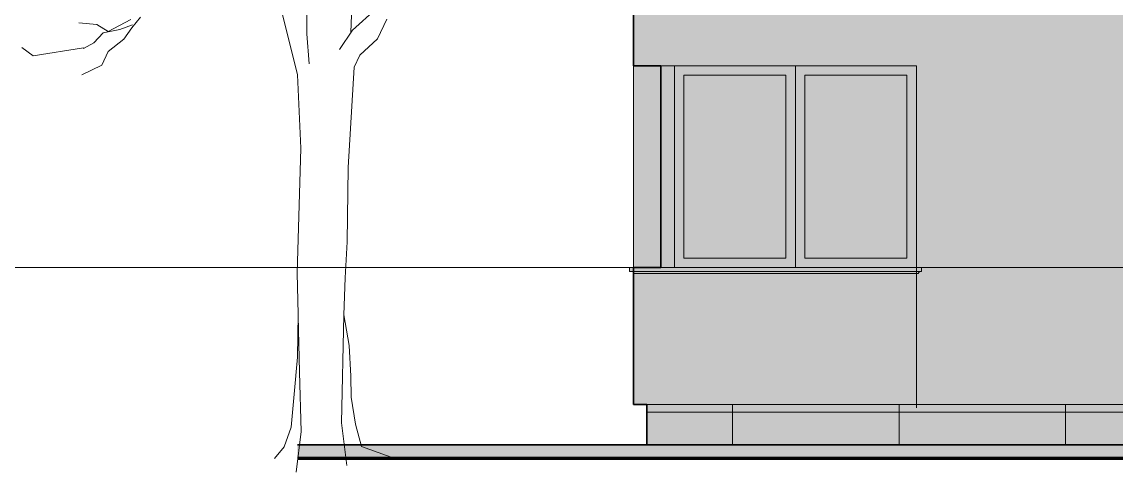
# Model space of a CAD drawing. Header units: millimetres. Extents: x -13512 to 8923, y -6533 to 5096.
# Drawn here: x -9816 to -9002, y -6480 to -6146 of the extents above; entities that cross this region are included whole.
import ezdxf

# ---------------------------------------------------------------- set-up
doc = ezdxf.new("R2010")
doc.units = ezdxf.units.MM
for name, color, linetype, lineweight in [('A-ELEWACJA CIENKA', 11, 'Continuous', 13), ('A-murowane', 3, 'Continuous', 35), ('A-RYS ELEWACJI', 30, 'Continuous', 35), ('A-wykończenie', 4, 'Continuous', 5), ('B-CIENIE', 251, 'Continuous', 0), ('B-DACHÓWKA', 250, 'Continuous', 0), ('B-materiały', 9, 'Continuous', 0), ('B-STOLARKA OKIENNA', 32, 'Continuous', 0), ('B-SZKŁO', 153, 'Continuous', 0)]:
    doc.layers.add(name, color=color, linetype=linetype, lineweight=lineweight)
doc.layers.add('B-BIAŁY ELEM', color=7, linetype='Continuous', lineweight=0, true_color=0xf0f0f0)

# ---------------------------------------------------------------- blocks, each defined once
blk = doc.blocks.new('A$C62B175F2')
at = {"layer": 'B-materiały'}
for p, q in [((-250.07, -140.67), (-263.12, -87.93)), ((-243.01, -110.33), (-243.09, -84.63)), ((-209.76, -96.05), (-210.21, -109.2)), ((-209.04, -107.44), (-191.52, -91.72)), ((-412.62, -102.01), (-399.33, -103.37)), ((-399.33, -103.37), (-390.8, -108.52)), ((-390.8, -108.52), (-374, -99.65)), ((-372.78, -103.53), (-382.19, -107.11)), ((-373.28, -105.77), (-379.21, -114.3)), ((-366.78, -97.79), (-373.28, -105.77)), ((-183.51, -99.34), (-190.4, -114.04)), ((-394.41, -109.65), (-401.49, -117.09)), ((-382.19, -107.11), (-394.41, -109.65)), ((-241.33, -132.63), (-243.01, -110.33)), ((-218.69, -122.01), (-209.04, -107.44)), ((-446.5, -126.6), (-455, -120.45)), ((-409.22, -120.64), (-446.5, -126.6)), ((-409.21, -121.2), (-409.22, -120.64)), ((-401.49, -117.09), (-409.21, -121.2)), ((-379.21, -114.3), (-390.72, -123.53)), ((-190.4, -114.04), (-203.51, -126.1)), ((-390.72, -123.53), (-395.49, -133.7)), ((-203.51, -126.1), (-207.75, -135.14)), ((-395.49, -133.7), (-410.39, -140.78)), ((-207.75, -135.14), (-212.26, -209.67)), ((-247.58, -195.36), (-250.07, -140.67)), ((-250.28, -288.16), (-247.58, -195.36)), ((-212.26, -209.67), (-212.88, -264.88)), ((-212.88, -264.88), (-214.44, -291.73)), ((-249.51, -318.87), (-250.28, -288.16)), ((-214.44, -291.73), (-215.43, -319.13)), ((-249.83, -350.72), (-249.51, -318.87)), ((-248.44, -361.86), (-249.49, -319.98)), ((-217.32, -399.62), (-215.43, -319.13)), ((-215.43, -319.13), (-211.51, -341.94)), ((-211.51, -341.94), (-210.38, -364.81)), ((-252.5, -378.16), (-249.83, -350.72)), ((-247.33, -405.96), (-248.44, -361.86)), ((-210.38, -364.81), (-209.98, -380.44)), ((-254.67, -402.79), (-252.5, -378.16)), ((-209.98, -380.44), (-206.69, -400.47)), ((-259.89, -417.45), (-254.67, -402.79)), ((-251.04, -436.22), (-247.33, -405.96)), ((-213.18, -431.36), (-217.32, -399.62)), ((-206.69, -400.47), (-202.36, -417.12)), ((-266.94, -426), (-259.89, -417.45)), ((-202.36, -417.12), (-177.56, -426))]:
    blk.add_line(p, q, dxfattribs=at)

msp = doc.modelspace()

# ---------------------------------------------------------------- hatches: boundary and pattern name
at = {"layer": 'A-ELEWACJA CIENKA', "true_color": 0xc7c8ca}
h = msp.add_hatch(color=9, dxfattribs=at)
h.dxf.hatch_style = 1
h.paths.add_polyline_path([(-9360.16, -6430.23), (-9149.67, -6430.23), (-9149.67, -6328.23), (-9360.16, -6328.23)])
h.paths.add_polyline_path([(-9360.59, -6326.66), (-9340.22, -6326.66), (-9340.22, -6176.66), (-9360.59, -6176.66)])
at = {"layer": 'A-ELEWACJA CIENKA', "true_color": 0x3b3b3b}
h = msp.add_hatch(color=250, dxfattribs=at)
h.dxf.hatch_style = 1
h.paths.add_polyline_path([(-9360.59, -6328.23), (-9146.2, -6328.23), (-9146.2, -6331.23), (-9360.59, -6331.23), (-9363.59, -6331.23), (-9363.59, -6328.23)])
at = {"layer": 'A-ELEWACJA CIENKA'}
h = msp.add_hatch(dxfattribs=at)
h.set_pattern_fill('LINE', color=256, scale=39, angle=90)
h.set_pattern_definition([(90, (-9e-13, -3373.85), (-123.825, 8e-15), [])])
h.paths.add_polyline_path([(-8965.11, -6445.23), (-8939.15, -6445.23), (-8933.45, -6435.77), (-8975.34, -6435.77), (-8975.34, -6445.67), (-8985.34, -6445.67), (-8985.34, -6435.77), (-9350.59, -6435.77), (-9350.59, -6460.23), (-8974.15, -6460.23)])
h.paths.add_polyline_path([(-8985.34, -6430.23), (-9350.59, -6430.23), (-9350.59, -6435.77), (-8985.34, -6435.77)])
h.paths.add_polyline_path([(-8070.11, -6435.77), (-8490.11, -6435.77), (-8490.11, -6445.23), (-8455.11, -6445.23), (-8455.11, -6460.23), (-8070.11, -6460.23)])
h.paths.add_polyline_path([(-8069.62, -6430.23), (-8490.11, -6430.23), (-8490.11, -6435.77), (-8070.11, -6435.77), (-8069.62, -6435.77)])
at = {"layer": 'B-BIAŁY ELEM', "transparency": 33554687}
h = msp.add_hatch(color=256, dxfattribs=at)
h.dxf.hatch_style = 1
h.paths.add_polyline_path([(-8060.19, -6332.79), (-8274.58, -6332.79), (-8274.5, -6329.79), (-8270.11, -6329.79), (-8270.11, -6179.79), (-8060.11, -6179.79), (-8060.11, -6178.23), (-8060.11, -6117.54), (-8510.86, -6108.25), (-8512.11, -6430.23), (-8490.11, -6430.23), (-8069.62, -6430.23), (-8060.11, -6430.23)])
h.paths.add_polyline_path([(-8904.59, -6109.45), (-9361.47, -6107.12), (-9360.59, -6178.23), (-9340.16, -6178.23), (-9150.11, -6178.23), (-9150.11, -6328.23), (-9146.2, -6328.23), (-9146.2, -6331.23), (-9147.89, -6331.23), (-9148.74, -6331.23), (-9150.11, -6331.23), (-9150.11, -6427.97), (-9350.59, -6430.23), (-8930.11, -6430.23), (-8904.59, -6430.23)])
at = {"layer": 'B-CIENIE', "transparency": 33554503}
h = msp.add_hatch(color=0, dxfattribs=at)
h.dxf.hatch_style = 1
h.paths.add_polyline_path([(-9150.11, -6178.23), (-9340.16, -6178.23), (-9340.16, -6191.11), (-9164.4, -6191.11), (-9164.4, -6328.23), (-9150.11, -6328.23)])
h = msp.add_hatch(color=0, dxfattribs=at)
h.dxf.hatch_style = 1
h.paths.add_polyline_path([(-9339.81, -6179.05), (-9360.24, -6179.05), (-9360.24, -6329.05), (-9339.81, -6329.05)])
h = msp.add_hatch(color=0, dxfattribs=at)
h.dxf.hatch_style = 1
h.paths.add_polyline_path([(-9247.16, -6185.23), (-9323.16, -6185.23), (-9323.16, -6189.82), (-9250.11, -6189.82), (-9250.11, -6321.23), (-9247.16, -6321.23)])
h = msp.add_hatch(color=0, dxfattribs=at)
h.dxf.hatch_style = 1
h.paths.add_polyline_path([(-9157.13, -6185.23), (-9233.13, -6185.23), (-9233.13, -6189.82), (-9160.09, -6189.82), (-9160.09, -6321.23), (-9157.13, -6321.23)])
h = msp.add_hatch(color=0, dxfattribs=at)
h.dxf.hatch_style = 1
h.paths.add_polyline_path([(-9360.59, -6331.23), (-9147.89, -6331.23), (-9148.74, -6332.74), (-9360.59, -6332.74)])
at = {"layer": 'B-DACHÓWKA', "transparency": 33554636}
h = msp.add_hatch(color=256, dxfattribs=at)
h.dxf.hatch_style = 1
h.paths.add_polyline_path([(-9350.59, -6430.23), (-8930.11, -6430.23), (-8930.11, -6445.23), (-8965.11, -6445.23), (-8965.11, -6460.23), (-9350.59, -6460.23)])
at = {"layer": 'B-materiały'}
h = msp.add_hatch(dxfattribs=at)
h.set_pattern_fill('AR-HBONE', color=256, scale=0.1)
h.set_pattern_definition([(45, (-12418.428, -3563.986), (1e-15, 14.36841), [30.48, -10.16]), (135, (-12411.244, -3556.802), (1e-15, 14.36841), [30.48, -10.16])])
h.paths.add_polyline_path([(-9610.59, -6470.23), (-7840.11, -6470.23), (-7840.11, -6460.23), (-9610.59, -6460.23)])
at = {"layer": 'B-STOLARKA OKIENNA', "transparency": 33554687}
h = msp.add_hatch(color=256, dxfattribs=at)
h.dxf.hatch_style = 1
h.paths.add_polyline_path([(-9340.16, -6178.23), (-9330.16, -6178.23), (-9330.16, -6328.23), (-9340.16, -6328.23)])
h.paths.add_polyline_path([(-9330.16, -6178.23), (-9240.14, -6178.23), (-9240.14, -6328.23), (-9330.16, -6328.23)])
h.paths.add_polyline_path([(-9323.16, -6321.23), (-9247.14, -6321.23), (-9247.14, -6185.23), (-9323.16, -6185.23)], flags=16)
h.paths.add_polyline_path([(-9240.14, -6178.23), (-9150.11, -6178.23), (-9150.11, -6328.23), (-9240.14, -6328.23)])
h.paths.add_polyline_path([(-9233.14, -6321.23), (-9157.11, -6321.23), (-9157.11, -6185.23), (-9233.14, -6185.23)], flags=16)
at = {"layer": 'B-SZKŁO', "transparency": 33554544}
h = msp.add_hatch(color=256, dxfattribs=at)
h.dxf.hatch_style = 1
h.paths.add_polyline_path([(-9247.16, -6321.23), (-9323.16, -6321.23), (-9323.16, -6185.23), (-9247.16, -6185.23)])
h = msp.add_hatch(color=256, dxfattribs=at)
h.dxf.hatch_style = 1
h.paths.add_polyline_path([(-9157.13, -6321.23), (-9233.13, -6321.23), (-9233.13, -6185.23), (-9157.13, -6185.23)])

# ---------------------------------------------------------------- linework, layer by layer
at = {"layer": 'A-ELEWACJA CIENKA'}
for p, q in [((-9360.59, -6328.23), (-9360.59, -6178.23)), ((-9330.16, -6178.23), (-9330.16, -6328.23)), ((-9240.13, -6178.23), (-9240.13, -6328.23)), ((-9350.59, -6430.23), (-8930.11, -6430.23))]:
    msp.add_line(p, q, dxfattribs=at)
at = {"layer": 'A-ELEWACJA CIENKA', "color": 9, "true_color": 0xc7c8ca}
msp.add_line((-9016.61, -6460.23), (-9140.61, -6460.23), dxfattribs=at)
at = {"layer": 'A-ELEWACJA CIENKA'}
msp.add_xline((-9340.16, -6328.23), (1, 0), dxfattribs=at)
for points in [[(-9340.16, -6178.23), (-9150.11, -6178.23), (-9150.11, -6328.23), (-9340.16, -6328.23)], [(-9247.13, -6321.23), (-9323.16, -6321.23), (-9323.16, -6185.23), (-9247.13, -6185.23)], [(-9233.13, -6185.23), (-9157.11, -6185.23), (-9157.11, -6321.23), (-9233.13, -6321.23)]]:
    msp.add_lwpolyline(points, close=True, dxfattribs=at)
for points in [[(-9360.59, -6328.23), (-9146.2, -6328.23), (-9146.2, -6331.23), (-9360.59, -6331.23), (-9363.59, -6331.23), (-9363.59, -6328.23), (-9360.59, -6328.23)], [(-9350.59, -6430.23), (-8930.11, -6430.23), (-8930.11, -6445.23), (-8965.11, -6445.23), (-8965.11, -6460.23), (-9350.59, -6460.23), (-9350.59, -6430.23)]]:
    msp.add_lwpolyline(points, dxfattribs=at)
at = {"layer": 'A-murowane', "color": 40, "lineweight": 0}
for p, q in [((-9360.59, -6143.23), (-9360.59, -6178.23)), ((-9360.59, -6178.23), (-9340.16, -6178.23)), ((-9360.59, -6332.74), (-9360.59, -6430.23))]:
    msp.add_line(p, q, dxfattribs=at)
at = {"layer": 'A-murowane', "lineweight": 0}
for p, q in [((-9340.16, -6178.23), (-9150.11, -6178.23)), ((-9150.11, -6215.24), (-9150.11, -6432.77)), ((-9150.11, -6328.23), (-9146.2, -6328.23)), ((-9146.2, -6331.23), (-9147.89, -6331.23)), ((-9146.2, -6328.23), (-9146.2, -6331.23)), ((-9360.59, -6430.23), (-9350.59, -6430.23))]:
    msp.add_line(p, q, dxfattribs=at)
at = {"layer": 'A-RYS ELEWACJI'}
for p, q in [((-9360.59, -6044.23), (-9360.59, -6178.23)), ((-9340.16, -6178.23), (-9360.59, -6178.23)), ((-9340.16, -6178.23), (-9340.16, -6328.23)), ((-9360.59, -6328.23), (-9360.59, -6430.23)), ((-9340.16, -6328.23), (-9360.59, -6328.23)), ((-8965.11, -6460.23), (-9610.59, -6460.23))]:
    msp.add_line(p, q, dxfattribs=at)
msp.add_lwpolyline([(-9360.59, -6430.23), (-9350.59, -6430.23), (-9350.59, -6460.23)], dxfattribs=at)
at = {"layer": 'A-wykończenie', "lineweight": 120}
msp.add_line((-7840.11, -6470.23), (-9610.59, -6470.23), dxfattribs=at)
at = {"layer": 'B-CIENIE', "color": 0, "transparency": 33554503}
for points in [[(-9360.59, -6331.23), (-9147.89, -6331.23), (-9148.74, -6332.74), (-9360.59, -6332.74), (-9360.59, -6332.74), (-9360.59, -6331.23), (-9360.59, -6331.23)], [(-9350.59, -6430.23), (-8930.11, -6430.23), (-8930.11, -6435.77), (-9350.59, -6435.77), (-9350.59, -6430.23)]]:
    msp.add_lwpolyline(points, dxfattribs=at)
at = {"layer": 'B-materiały'}
msp.add_lwpolyline([(-9340.16, -6328.23), (-9360.59, -6328.23), (-9360.59, -6178.23), (-9340.16, -6178.23)], close=True, dxfattribs=at)

# ---------------------------------------------------------------- block references
at = {"layer": 'A-ELEWACJA CIENKA'}
msp.add_blockref('A$C62B175F2', (-9360.59, -6044.23), dxfattribs=at)

doc.saveas('drawing.dxf')
